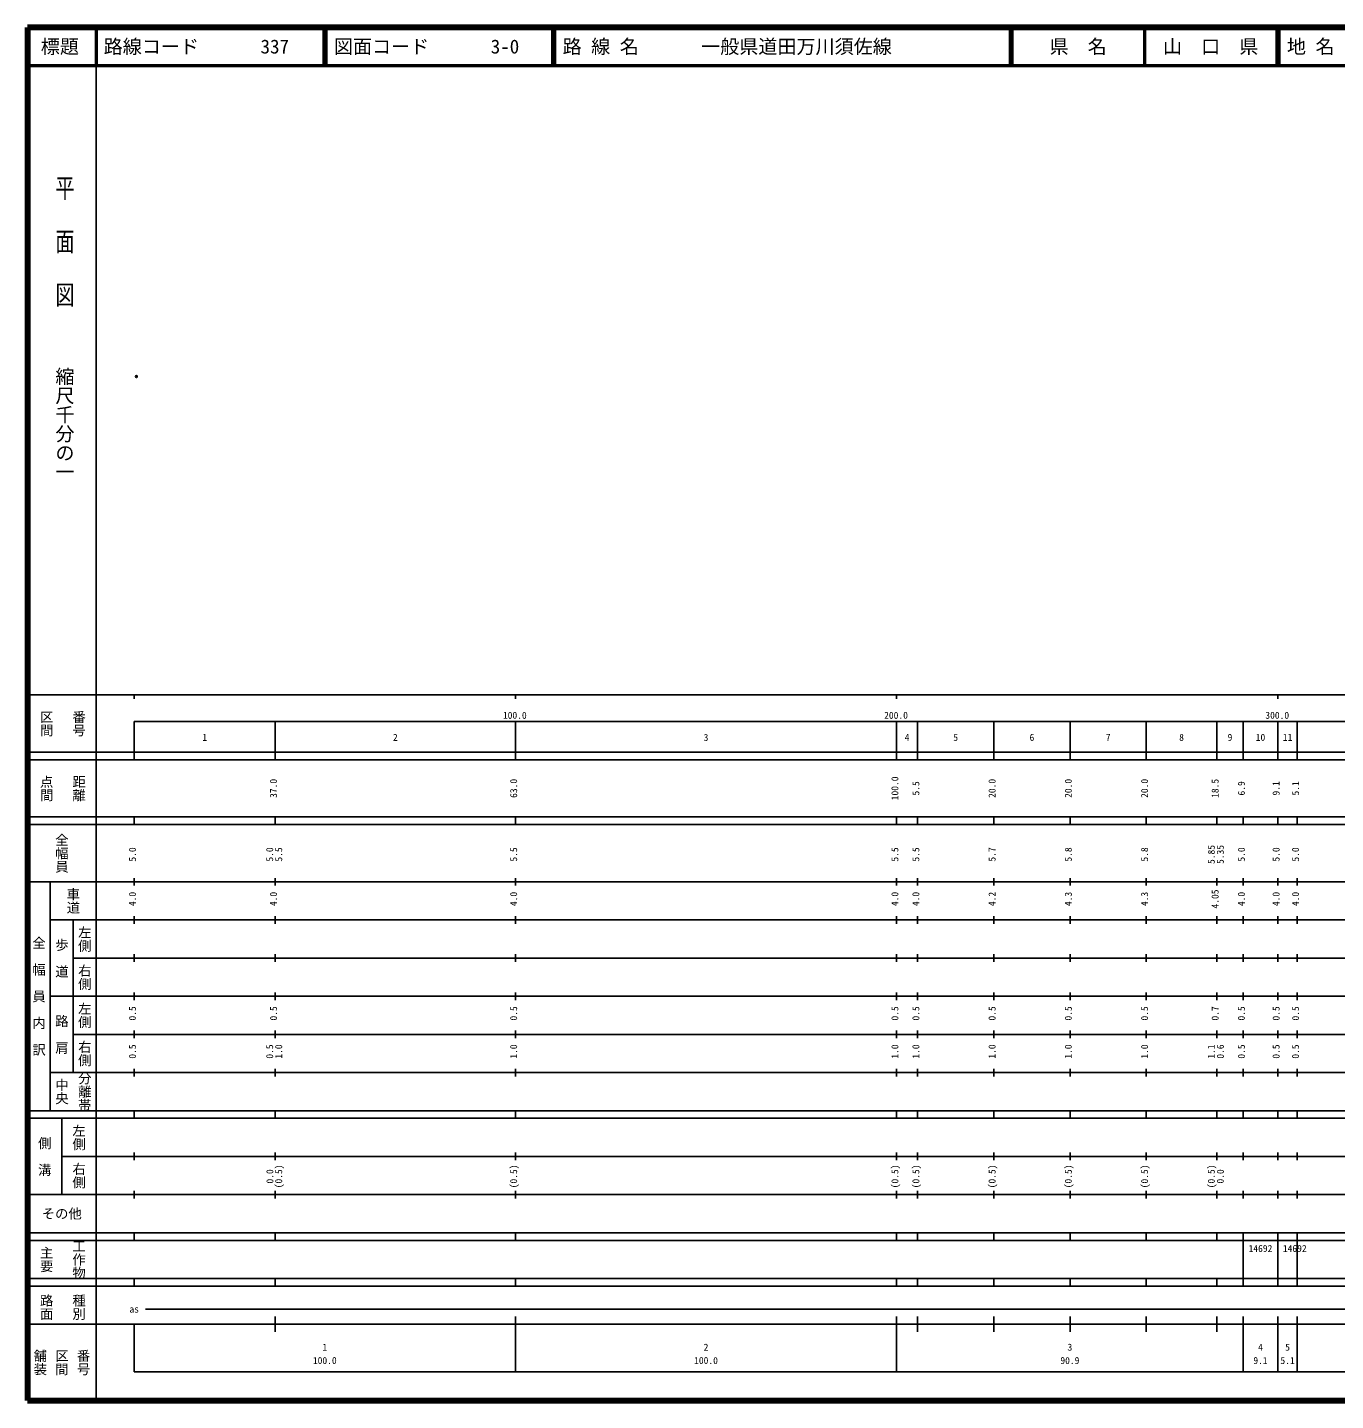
# Model space of a CAD drawing. Units: millimetres on the paper. Extents: x 40 to 680, y 20 to 380.
# Drawn here: x 40 to 383.1, y 20 to 380 of the extents above; entities that cross this region are included whole.
import ezdxf
from ezdxf.enums import TextEntityAlignment as Align

# ---------------------------------------------------------------- set-up
doc = ezdxf.new("R2010")
doc.units = ezdxf.units.MM
doc.header["$PDMODE"] = 32
doc.header["$PDSIZE"] = 0.5
doc.layers.add('M-OTRS', color=6, linetype='Continuous')
doc.layers.add('M-TTL-TXT', color=7, linetype='Continuous')
for name, color, linetype, lineweight in [('M-TTL', 2, 'Continuous', 140), ('M-TTL-BAND', 7, 'Continuous', 25), ('M-TTL-LINE', 7, 'Continuous', 50)]:
    doc.layers.add(name, color=color, linetype=linetype, lineweight=lineweight)
doc.styles.add('@ＭＳ ゴシック', font='')
doc.styles.add('ＭＳ ゴシック', font='')
doc.styles.get('@ＭＳ ゴシック').set_extended_font_data('@MS Gothic')
doc.styles.get('ＭＳ ゴシック').set_extended_font_data('MS Gothic')

msp = doc.modelspace()

# ---------------------------------------------------------------- linework, layer by layer
at = {"layer": 'M-OTRS'}
msp.add_point((68.568, 288.464), dxfattribs=at)
at = {"layer": 'M-TTL'}
for p, q in [((40, 380), (40, 20)), ((680, 380), (40, 380)), ((40, 20), (680, 20))]:
    msp.add_line(p, q, dxfattribs=at)
at = {"layer": 'M-TTL-BAND'}
for p, q in [((58, 370), (58, 20)), ((40, 205), (579, 205)), ((68, 205), (68, 204)), ((168, 205), (168, 204)), ((268, 205), (268, 204)), ((368, 205), (368, 204)), ((68, 198), (579, 198)), ((68, 198), (68, 188)), ((105, 188), (105, 198)), ((168, 188), (168, 198)), ((268, 188), (268, 198)), ((273.5, 188), (273.5, 198)), ((293.5, 188), (293.5, 198)), ((313.5, 188), (313.5, 198)), ((333.5, 188), (333.5, 198)), ((352, 188), (352, 198)), ((358.9, 188), (358.9, 198)), ((368, 188), (368, 198)), ((373.1, 188), (373.1, 198)), ((40, 190), (579, 190)), ((40, 188), (579, 188)), ((40, 173), (579, 173)), ((68, 171), (68, 173)), ((105, 171), (105, 173)), ((168, 171), (168, 173)), ((268, 171), (268, 173)), ((273.5, 171), (273.5, 173)), ((293.5, 171), (293.5, 173)), ((313.5, 171), (313.5, 173)), ((333.5, 171), (333.5, 173)), ((352, 171), (352, 173)), ((358.9, 171), (358.9, 173)), ((368, 171), (368, 173)), ((373.1, 171), (373.1, 173)), ((40, 171), (579, 171)), ((40, 156), (579, 156)), ((46, 96), (46, 156)), ((68, 155), (68, 157)), ((105, 155), (105, 157)), ((168, 155), (168, 157)), ((268, 155), (268, 157)), ((273.5, 155), (273.5, 157)), ((293.5, 155), (293.5, 157)), ((313.5, 155), (313.5, 157)), ((333.5, 155), (333.5, 157)), ((352, 155), (352, 157)), ((358.9, 155), (358.9, 157)), ((368, 155), (368, 157)), ((373.1, 155), (373.1, 157)), ((46, 146), (579, 146)), ((52, 146), (52, 106)), ((68, 145), (68, 147)), ((105, 145), (105, 147)), ((168, 145), (168, 147)), ((268, 145), (268, 147)), ((273.5, 145), (273.5, 147)), ((293.5, 145), (293.5, 147)), ((313.5, 145), (313.5, 147)), ((333.5, 145), (333.5, 147)), ((352, 145), (352, 147)), ((358.9, 145), (358.9, 147)), ((368, 145), (368, 147)), ((373.1, 145), (373.1, 147)), ((68, 135), (68, 137)), ((105, 135), (105, 137)), ((168, 135), (168, 137)), ((268, 135), (268, 137)), ((273.5, 135), (273.5, 137)), ((293.5, 135), (293.5, 137)), ((313.5, 135), (313.5, 137)), ((333.5, 135), (333.5, 137)), ((352, 135), (352, 137)), ((358.9, 135), (358.9, 137)), ((368, 135), (368, 137)), ((373.1, 135), (373.1, 137)), ((52, 136), (579, 136)), ((46, 126), (579, 126)), ((68, 125), (68, 127)), ((105, 125), (105, 127)), ((168, 125), (168, 127)), ((268, 125), (268, 127)), ((273.5, 125), (273.5, 127)), ((293.5, 125), (293.5, 127)), ((313.5, 125), (313.5, 127)), ((333.5, 125), (333.5, 127)), ((352, 125), (352, 127)), ((358.9, 125), (358.9, 127)), ((368, 125), (368, 127)), ((373.1, 125), (373.1, 127)), ((52, 116), (579, 116)), ((68, 115), (68, 117)), ((105, 115), (105, 117)), ((168, 115), (168, 117)), ((268, 115), (268, 117)), ((273.5, 115), (273.5, 117)), ((293.5, 115), (293.5, 117)), ((313.5, 115), (313.5, 117)), ((333.5, 115), (333.5, 117)), ((352, 115), (352, 117)), ((358.9, 115), (358.9, 117)), ((368, 115), (368, 117)), ((373.1, 115), (373.1, 117)), ((46, 106), (579, 106)), ((68, 105), (68, 107)), ((105, 105), (105, 107)), ((168, 105), (168, 107)), ((268, 105), (268, 107)), ((273.5, 105), (273.5, 107)), ((293.5, 105), (293.5, 107)), ((313.5, 105), (313.5, 107)), ((333.5, 105), (333.5, 107)), ((352, 105), (352, 107)), ((358.9, 105), (358.9, 107)), ((368, 105), (368, 107)), ((373.1, 105), (373.1, 107)), ((40, 96), (579, 96)), ((40, 94), (579, 94)), ((49, 94), (49, 74)), ((68, 94), (68, 96)), ((105, 94), (105, 96)), ((168, 94), (168, 96)), ((268, 94), (268, 96)), ((273.5, 94), (273.5, 96)), ((293.5, 94), (293.5, 96)), ((313.5, 94), (313.5, 96)), ((333.5, 94), (333.5, 96)), ((352, 94), (352, 96)), ((358.9, 94), (358.9, 96)), ((368, 94), (368, 96)), ((373.1, 94), (373.1, 96)), ((49, 84), (579, 84)), ((68, 83), (68, 85)), ((105, 83), (105, 85)), ((168, 83), (168, 85)), ((268, 83), (268, 85)), ((273.5, 83), (273.5, 85)), ((293.5, 83), (293.5, 85)), ((313.5, 83), (313.5, 85)), ((333.5, 83), (333.5, 85)), ((352, 83), (352, 85)), ((358.9, 83), (358.9, 85)), ((368, 83), (368, 85)), ((373.1, 83), (373.1, 85)), ((40, 74), (579, 74)), ((68, 73), (68, 75)), ((105, 73), (105, 75)), ((168, 73), (168, 75)), ((268, 73), (268, 75)), ((273.5, 73), (273.5, 75)), ((293.5, 73), (293.5, 75)), ((313.5, 73), (313.5, 75)), ((333.5, 73), (333.5, 75)), ((352, 73), (352, 75)), ((358.9, 73), (358.9, 75)), ((368, 73), (368, 75)), ((373.1, 73), (373.1, 75)), ((40, 64), (579, 64)), ((40, 62), (579, 62)), ((68, 62), (68, 64)), ((105, 62), (105, 64)), ((168, 62), (168, 64)), ((268, 62), (268, 64)), ((273.5, 62), (273.5, 64)), ((293.5, 62), (293.5, 64)), ((313.5, 62), (313.5, 64)), ((333.5, 62), (333.5, 64)), ((352, 62), (352, 64)), ((358.9, 62), (358.9, 64)), ((358.9, 52), (358.9, 62)), ((368, 62), (368, 64)), ((368, 52), (368, 62)), ((368, 52), (368, 62)), ((373.1, 62), (373.1, 64)), ((373.1, 52), (373.1, 62)), ((40, 52), (579, 52)), ((68, 50), (68, 52)), ((105, 50), (105, 52)), ((168, 50), (168, 52)), ((268, 50), (268, 52)), ((273.5, 50), (273.5, 52)), ((293.5, 50), (293.5, 52)), ((313.5, 50), (313.5, 52)), ((333.5, 50), (333.5, 52)), ((352, 50), (352, 52)), ((358.9, 50), (358.9, 52)), ((368, 50), (368, 52)), ((373.1, 50), (373.1, 52)), ((40, 50), (579, 50)), ((71, 44), (565, 44)), ((40, 40), (579, 40)), ((68, 40), (68, 27.5)), ((105, 38), (105, 42)), ((168, 27.5), (168, 42)), ((268, 27.5), (268, 42)), ((273.5, 38), (273.5, 42)), ((293.5, 38), (293.5, 42)), ((313.5, 38), (313.5, 42)), ((333.5, 38), (333.5, 42)), ((352, 38), (352, 42)), ((358.9, 27.5), (358.9, 42)), ((368, 27.5), (368, 42)), ((373.1, 27.5), (373.1, 42)), ((68, 27.5), (579, 27.5))]:
    msp.add_line(p, q, dxfattribs=at)
at = {"layer": 'M-TTL-LINE'}
for p, q in [((58, 380), (58, 370)), ((117.75, 380), (117.75, 370)), ((118.25, 380), (118.25, 370)), ((177.75, 380), (177.75, 370)), ((178.25, 380), (178.25, 370)), ((297.75, 380), (297.75, 370)), ((298.25, 380), (298.25, 370)), ((333, 380), (333, 370)), ((367.75, 380), (367.75, 370)), ((368.25, 380), (368.25, 370)), ((40, 370), (680, 370))]:
    msp.add_line(p, q, dxfattribs=at)

# ---------------------------------------------------------------- texts
at = {"layer": 'M-TTL-BAND', "style": '@ＭＳ ゴシック', "width": 1.4}
msp.add_text('平  面  図', height=3.666, rotation=270, dxfattribs=at).set_placement((49.777, 306.475), align=Align.MIDDLE_RIGHT)
at = {"layer": 'M-TTL-BAND', "style": '@ＭＳ ゴシック'}
msp.add_text('縮尺千分の一', height=3.666, rotation=270, dxfattribs=at).set_placement((49.777, 261.03), align=Align.MIDDLE_RIGHT)
for s, p in [('区間', (45, 197.5)), ('番号', (53.5, 197.5)), ('点間', (45, 180.5)), ('距離', (53.5, 180.5)), ('全幅員', (49, 163.5)), ('車道', (52, 151)), ('左側', (55, 141)), ('全\u3000幅\u3000員\u3000内\u3000訳', (43, 126)), ('歩\u3000道', (49, 136)), ('右側', (55, 131)), ('左側', (55, 121)), ('路\u3000肩', (49, 116)), ('右側', (55, 111)), ('分離帯', (55, 101)), ('中央', (49, 101)), ('左側', (53.5, 89)), ('側\u3000溝', (44.5, 84)), ('右側', (53.5, 79)), ('工作物', (53.5, 57)), ('主要', (45, 57)), ('路面', (45, 44.5)), ('種別', (53.5, 44.5)), ('舗装', (43.333, 30)), ('区間', (49, 30)), ('番号', (54.667, 30))]:
    msp.add_text(s, height=2.566, rotation=270, dxfattribs=at).set_placement(p, align=Align.MIDDLE_CENTER)
at = {"layer": 'M-TTL-BAND', "style": 'ＭＳ ゴシック'}
for s, p in [('100.0', (167.844, 198.195)), ('200.0', (267.844, 198.195)), ('300.0', (367.844, 198.195)), ('1', (86.5, 192.405)), ('2', (136.5, 192.405)), ('3', (218, 192.405)), ('4', (270.75, 192.405)), ('5', (283.5, 192.405)), ('6', (303.5, 192.405)), ('7', (323.5, 192.405)), ('8', (342.75, 192.405)), ('9', (355.45, 192.405)), ('10', (363.45, 192.405)), ('11', (370.55, 192.405)), ('as', (68, 42.5)), ('1', (118, 32.523)), ('2', (218, 32.523)), ('3', (313.45, 32.523)), ('4', (363.45, 32.523)), ('5', (370.55, 32.523)), ('100.0', (118, 29.033)), ('100.0', (218, 29.033)), ('90.9', (313.45, 29.033)), ('9.1', (363.45, 29.033)), ('5.1', (370.55, 29.033))]:
    msp.add_text(s, height=1.833, dxfattribs=at).set_placement(p, align=Align.BOTTOM_CENTER)
for s, p in [('37.0', (106, 180.5)), ('63.0', (169, 180.5)), ('100.0', (269, 180.5)), ('5.5', (274.5, 180.5)), ('20.0', (294.5, 180.5)), ('20.0', (314.5, 180.5)), ('20.0', (334.5, 180.5)), ('18.5', (353, 180.5)), ('6.9', (359.9, 180.5)), ('9.1', (369, 180.5)), ('5.1', (374.1, 180.5)), ('5.0', (69, 163.174)), ('5.0', (105, 163.174)), ('5.5', (107.37, 163.174)), ('5.5', (169, 163.174)), ('5.5', (269, 163.174)), ('5.5', (274.5, 163.174)), ('5.7', (294.5, 163.174)), ('5.8', (314.5, 163.174)), ('5.8', (334.5, 163.174)), ('5.85', (352, 163.174)), ('5.35', (354.37, 163.174)), ('5.0', (359.9, 163.174)), ('5.0', (369, 163.174)), ('5.0', (374.1, 163.174)), ('4.0', (69, 151.5)), ('4.0', (106, 151.5)), ('4.0', (169, 151.5)), ('4.0', (269, 151.5)), ('4.0', (274.5, 151.5)), ('4.2', (294.5, 151.5)), ('4.3', (314.5, 151.5)), ('4.3', (334.5, 151.5)), ('4.05', (353, 151.5)), ('4.0', (359.9, 151.5)), ('4.0', (369, 151.5)), ('4.0', (374.1, 151.5)), ('0.5', (69, 121.5)), ('0.5', (106, 121.5)), ('0.5', (169, 121.5)), ('0.5', (269, 121.5)), ('0.5', (274.5, 121.5)), ('0.5', (294.5, 121.5)), ('0.5', (314.5, 121.5)), ('0.5', (334.5, 121.5)), ('0.7', (353, 121.5)), ('0.5', (359.9, 121.5)), ('0.5', (369, 121.5)), ('0.5', (374.1, 121.5)), ('0.5', (69, 111.5)), ('0.5', (105, 111.5)), ('1.0', (107.37, 111.5)), ('1.0', (169, 111.5)), ('1.0', (269, 111.5)), ('1.0', (274.5, 111.5)), ('1.0', (294.5, 111.5)), ('1.0', (314.5, 111.5)), ('1.0', (334.5, 111.5)), ('1.1', (352, 111.5)), ('0.6', (354.37, 111.5)), ('0.5', (359.9, 111.5)), ('0.5', (369, 111.5)), ('0.5', (374.1, 111.5)), ('0.0', (105.045, 78.764)), ('(0.5)', (107.37, 78.764)), ('(0.5)', (169, 78.764)), ('(0.5)', (269, 78.764)), ('(0.5)', (274.5, 78.764)), ('(0.5)', (294.5, 78.764)), ('(0.5)', (314.5, 78.764)), ('(0.5)', (334.5, 78.764)), ('(0.5)', (352, 78.764)), ('0.0', (354.371, 78.764))]:
    msp.add_text(s, height=1.833, rotation=90, dxfattribs=at).set_placement(p, align=Align.BOTTOM_CENTER)
msp.add_text('その他', height=2.566, dxfattribs=at).set_placement((49, 69), align=Align.MIDDLE_CENTER)
for p in [(360.325, 58.405), (369.323, 58.405)]:
    msp.add_text('14692', height=1.833, dxfattribs=at).set_placement(p, align=Align.BOTTOM_LEFT)
at = {"layer": 'M-TTL-TXT', "style": 'ＭＳ ゴシック'}
for s, p in [('標題', (48.5, 375)), ('県\u3000名', (315.625, 375)), ('山\u3000口\u3000県', (350.375, 375))]:
    msp.add_text(s, height=3.666, dxfattribs=at).set_placement(p, align=Align.MIDDLE_CENTER)
for s, p in [('路線コード', (60, 375)), ('337', (101.142, 375)), ('図面コード', (120.38, 375)), ('3-0', (161.521, 375)), ('路 線 名', (180.38, 375)), ('一般県道田万川須佐線', (216.734, 375)), ('地 名', (370.38, 375))]:
    msp.add_text(s, height=3.666, dxfattribs=at).set_placement(p, align=Align.MIDDLE_LEFT)

doc.saveas('drawing.dxf')
